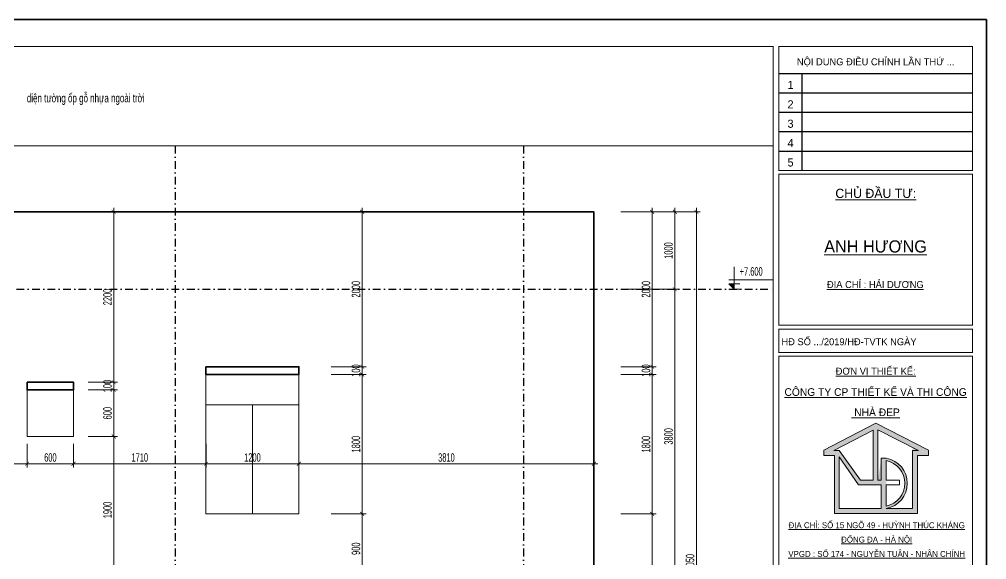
# Model space of a CAD drawing. Header units: inches. Extents: x 274208 to 641690, y -81912 to 129129.
# Drawn here: x 498627 to 511121, y 71444 to 78420 of the extents above; entities that cross this region are included whole.
import ezdxf
from ezdxf.enums import TextEntityAlignment as Align

# ---------------------------------------------------------------- set-up
doc = ezdxf.new("R2010")
doc.units = ezdxf.units.IN
doc.header["$MEASUREMENT"] = 0
doc.header["$PDMODE"] = 3
doc.linetypes.add('DASHDOT', pattern=[1, 0.5, -0.25, 0, -0.25])
for name, color, linetype, lineweight in [('01.Cut', 255, 'Continuous', 35), ('03.Manh', 251, 'Continuous', 13), ('05.Text', 253, 'Continuous', 18), ('08.Dim', 156, 'Continuous', 15), ('11.Khung bo', 32, 'Continuous', 50), ('12.Khung', 36, 'Continuous', 25), ('DIM', 252, 'Continuous', 20)]:
    doc.layers.add(name, color=color, linetype=linetype, lineweight=lineweight)
doc.layers.add('text', color=7, linetype='Continuous')
doc.layers.add('TRUC', color=250, linetype='DASHDOT')
doc.layers.add('Tpl_Bound', color=1, linetype='Continuous', plot=False)
doc.styles.add('AVANT', font='')
doc.styles.add('TT5_Text Dim', font='hoatbif.shx', dxfattribs={"width": 0.6})
doc.styles.add('VnAvantH', font='')
doc.styles.get('AVANT').set_extended_font_data('.VnAvant')
doc.styles.get('VnAvantH').set_extended_font_data('.VnAvantH')
doc.dimstyles.new('TT5_Dim 1-50', dxfattribs={"dimscale": 50, "dimtxt": 2.2, "dimasz": 1, "dimexe": 1, "dimexo": 0.5, "dimgap": 0.5, "dimtad": 1, "dimdec": 0, "dimzin": 0, "dimdsep": 46, "dimtxsty": 'TT5_Text Dim', "dimblk": 'ARCHTICK', "dimcen": 0, "dimdle": 1, "dimclrd": 256, "dimclre": 256, "dimclrt": 1, "dimadec": 0, "dimazin": 0, "dimtfac": 0.015, "dimtdec": 0, "dimtix": 1, "dimtmove": 2, "dimatfit": 3, "dimldrblk": 'DOT', "dimfxl": 1, "dimtolj": 1, "dimtzin": 0, "dimlwd": -1, "dimlwe": -1, "dimarcsym": 1})

# ---------------------------------------------------------------- blocks, each defined once
blk = doc.blocks.new('100')
at = {"layer": '05.Text'}
h = blk.add_hatch(color=3, dxfattribs=at)
h.paths.add_polyline_path([(1897375, -927367), (1897375, -927501), (1897646, -927501), (1897646, -928998), (1898856, -928998), (1899794, -928998), (1899794, -927501), (1900078, -927501), (1900078, -927366), (1898717, -926668)])
h.paths.add_polyline_path([(1898772, -928138), (1898858, -927562, -0.921492), (1898987, -928872), (1899668, -928872), (1899668, -927297), (1898772, -926837)], flags=16)
h.paths.add_polyline_path([(1898646, -926846), (1898646, -928138), (1898318, -928138), (1897771, -927375), (1897631, -927375)], flags=16)
h.paths.add_polyline_path([(1898982, -927636, -0.822042), (1898987, -928808), (1898987, -928139), (1898982, -928139)], flags=16)
h.paths.add_polyline_path([(1897771, -927537), (1898273, -928265), (1898856, -928265), (1898856, -928872), (1897771, -928872)], flags=16)
for p, q in [((1898717, -926668), (1897375, -927367)), ((1900078, -927366), (1898717, -926668)), ((1898646, -926846), (1897631, -927375)), ((1898646, -926846), (1898646, -928138)), ((1899821, -927376), (1898772, -926837)), ((1898772, -926837), (1898772, -928138)), ((1897375, -927367), (1897375, -927501)), ((1897375, -927501), (1897646, -927501)), ((1897631, -927375), (1897771, -927375)), ((1897646, -927501), (1897646, -928998)), ((1897771, -927375), (1897771, -927375)), ((1897771, -927375), (1898318, -928138)), ((1899668, -928872), (1899668, -927376)), ((1899668, -927376), (1899821, -927376)), ((1899794, -928998), (1899794, -927501)), ((1899794, -927501), (1900078, -927501)), ((1900078, -927501), (1900078, -927366)), ((1897771, -927537), (1897771, -928872)), ((1898273, -928265), (1897771, -927537)), ((1898856, -928138), (1898856, -927573)), ((1898856, -928138), (1898856, -927573)), ((1898856, -927573), (1898987, -927573)), ((1898982, -927636), (1898982, -928139)), ((1898856, -928265), (1898273, -928265)), ((1898318, -928138), (1898646, -928138)), ((1898772, -928138), (1898856, -928138)), ((1898856, -928872), (1898856, -928265)), ((1898982, -928139), (1899330, -928139)), ((1899330, -928265), (1898987, -928265)), ((1898987, -928265), (1898987, -928808)), ((1899330, -928139), (1899330, -928265)), ((1897646, -928998), (1898856, -928998)), ((1897771, -928872), (1898856, -928872)), ((1898856, -928998), (1899794, -928998)), ((1898987, -928872), (1899668, -928872))]:
    blk.add_line(p, q, dxfattribs=at)
for radius, start, end in [(598, 281.4298, 79.1164), (660, 280.3316, 79.6684)]:
    blk.add_arc((1898869, -928223), radius, start, end, dxfattribs=at)
at = {"layer": '11.Khung bo', "const_width": 26.7}
for points in [[(1860913, -945240), (1860913, -916940), (1896063, -916940), (1896063, -945240)], [(1896213, -920140), (1896213, -916940), (1901213, -916940), (1901213, -920140)], [(1896213, -924140), (1901213, -924140), (1901213, -920240), (1896213, -920240)], [(1896213, -924840), (1901213, -924840), (1901213, -924240), (1896213, -924240)], [(1896213, -930771), (1901213, -930771), (1901213, -924940), (1896213, -924940)]]:
    blk.add_lwpolyline(points, close=True, dxfattribs=at)
at = {"layer": '12.Khung'}
for p, q in [((1896213, -917640), (1901213, -917640)), ((1896813, -920140), (1896813, -917640)), ((1896213, -918140), (1901213, -918140)), ((1896213, -918640), (1901213, -918640)), ((1896213, -919140), (1901213, -919140)), ((1896213, -919640), (1901213, -919640))]:
    blk.add_line(p, q, dxfattribs=at)
at = {"layer": '12.Khung', "color": 1}
blk.add_lwpolyline([(1901579, -945940), (1901579, -916240), (1859580, -916240), (1859580, -945940)], close=True, dxfattribs=at)
at = {"layer": '05.Text', "style": 'VnAvantH'}
for s, p in [('Néi dung ®iÒu chØnh lÇn thø ...', (1898713, -917329)), ('H§ sè .../2019/H§-TVTK ngµy ', (1898057, -924540))]:
    blk.add_text(s, height=180, dxfattribs=at).set_placement(p, align=Align.MIDDLE)
at = {"layer": '05.Text'}
for s, height, style, p in [('1', 210, 'AVANT', (1896513, -918040)), ('2', 210, 'AVANT', (1896513, -918540)), ('3', 210, 'AVANT', (1896513, -919040)), ('4', 210, 'AVANT', (1896513, -919540)), ('5', 210, 'AVANT', (1896513, -920040)), ('%%uChñ ®Çu t\xad:', 237.6, 'VnAvantH', (1898716, -920853)), ('%%Uanh H¦¥NG', 313.63, 'VnAvantH', (1898709, -922261)), ('%%U®Þa chØ : H¶I D¦¥NG', 180, 'VnAvantH', (1898703, -923178)), ('%%U®¬n vÞ thiÕt kÕ:', 180, 'VnAvantH', (1898713, -925416)), ('%%Uc«ng ty cp thiÕt kÕ vµ thi c«ng', 198, 'VnAvantH', (1898711, -925964)), ('%%U nhµ ®Ñp', 198, 'VnAvantH', (1898711, -926487)), ('%%U®Þa chØ: sè 15 ngâ 49 - huúnh thóc kh¸ng', 152.46, 'VnAvantH', (1898739, -929380)), ('%%U®èng ®a - hµ néi', 152.46, 'VnAvantH', (1898739, -929751)), ('%%Uvpgd : sè 174 - nguyÔn tu©n - nh©n chÝnh', 152.46, 'VnAvantH', (1898739, -930122))]:
    blk.add_text(s, height=height, dxfattribs=dict(at, style=style)).set_placement(p, align=Align.CENTER)
blk = doc.blocks.new('_ARCHTICK')
at = {"color": 0, "linetype": 'ByBlock', "const_width": 0.15}
blk.add_lwpolyline([(-0.5, -0.5), (0.5, 0.5)], dxfattribs=at)
blk = doc.blocks.new('*D306')
at = {"layer": '08.Dim', "transparency": 16777216}
for p, q in [((506801, 75985), (506801, 73885)), ((506397, 75935), (506851, 75935)), ((506397, 73935), (506851, 73935))]:
    blk.add_line(p, q, dxfattribs=at)
at = {"layer": 'Defpoints', "color": 0, "transparency": 16777216}
for p in [(506372, 75935), (506372, 73935), (506801, 73935)]:
    blk.add_point(p, dxfattribs=at)
at = {"layer": '08.Dim', "transparency": 16777216, "xscale": 50, "yscale": 50, "zscale": 50}
for p, rotation in [((506801, 75935), 90), ((506801, 73935), 270)]:
    blk.add_blockref('_ARCHTICK', p, dxfattribs=dict(at, rotation=rotation))
at = {"layer": '08.Dim', "color": 1, "transparency": 16777216, "insert": (506721, 74935), "char_height": 110, "attachment_point": 5, "rotation": 90, "style": 'TT5_Text Dim'}
blk.add_mtext('\\A1;2000', dxfattribs=at)
blk = doc.blocks.new('_DOT')
at = {"color": 1, "linetype": 'ByBlock'}
blk.add_line((-0.5, 0), (-1, 0), dxfattribs=at)
at = {"color": 1, "linetype": 'ByBlock', "const_width": 0.5}
blk.add_lwpolyline([(-0.25, 0, 1), (0.25, 0, 1)], format="xyb", close=True, dxfattribs=at)
blk = doc.blocks.new('*D307')
at = {"layer": '08.Dim', "transparency": 16777216}
for p, q in [((506801, 73935), (506801, 73985)), ((506397, 73935), (506851, 73935)), ((506801, 73935), (506801, 73835)), ((506397, 73835), (506851, 73835)), ((506801, 73835), (506801, 73785))]:
    blk.add_line(p, q, dxfattribs=at)
at = {"layer": 'Defpoints', "color": 0, "transparency": 16777216}
for p in [(506372, 73935), (506372, 73835), (506801, 73835)]:
    blk.add_point(p, dxfattribs=at)
at = {"layer": '08.Dim', "transparency": 16777216, "xscale": 50, "yscale": 50, "zscale": 50}
for p, rotation in [((506801, 73935), 270), ((506801, 73835), 90)]:
    blk.add_blockref('_ARCHTICK', p, dxfattribs=dict(at, rotation=rotation))
at = {"layer": '08.Dim', "color": 1, "transparency": 16777216, "insert": (506721, 73885), "char_height": 110, "attachment_point": 5, "rotation": 90, "style": 'TT5_Text Dim'}
blk.add_mtext('\\A1;100', dxfattribs=at)
blk = doc.blocks.new('*D308')
at = {"layer": '08.Dim', "transparency": 16777216}
for p, q in [((506801, 73885), (506801, 71985)), ((506397, 73835), (506851, 73835)), ((506397, 72035), (506851, 72035))]:
    blk.add_line(p, q, dxfattribs=at)
at = {"layer": 'Defpoints', "color": 0, "transparency": 16777216}
for p in [(506372, 73835), (506372, 72035), (506801, 72035)]:
    blk.add_point(p, dxfattribs=at)
at = {"layer": '08.Dim', "transparency": 16777216, "xscale": 50, "yscale": 50, "zscale": 50}
for p, rotation in [((506801, 73835), 90), ((506801, 72035), 270)]:
    blk.add_blockref('_ARCHTICK', p, dxfattribs=dict(at, rotation=rotation))
at = {"layer": '08.Dim', "color": 1, "transparency": 16777216, "insert": (506721, 72935), "char_height": 110, "attachment_point": 5, "rotation": 90, "style": 'TT5_Text Dim'}
blk.add_mtext('\\A1;1800', dxfattribs=at)
blk = doc.blocks.new('*D309')
at = {"layer": '08.Dim', "transparency": 16777216}
for p, q in [((506397, 72035), (506851, 72035)), ((506801, 72085), (506801, 70085)), ((506397, 70135), (506851, 70135))]:
    blk.add_line(p, q, dxfattribs=at)
at = {"layer": 'Defpoints', "color": 0, "transparency": 16777216}
for p in [(506372, 72035), (506372, 70135), (506801, 70135)]:
    blk.add_point(p, dxfattribs=at)
at = {"layer": '08.Dim', "transparency": 16777216, "xscale": 50, "yscale": 50, "zscale": 50}
for p, rotation in [((506801, 72035), 90), ((506801, 70135), 270)]:
    blk.add_blockref('_ARCHTICK', p, dxfattribs=dict(at, rotation=rotation))
at = {"layer": '08.Dim', "color": 1, "transparency": 16777216, "insert": (506721, 71085), "char_height": 110, "attachment_point": 5, "rotation": 90, "style": 'TT5_Text Dim'}
blk.add_mtext('\\A1;1900', dxfattribs=at)
blk = doc.blocks.new('*D313')
at = {"layer": '08.Dim', "transparency": 16777216}
for p, q in [((507092, 75985), (507092, 74885)), ((506397, 75935), (507142, 75935)), ((506397, 74935), (507142, 74935))]:
    blk.add_line(p, q, dxfattribs=at)
at = {"layer": 'Defpoints', "color": 0, "transparency": 16777216}
for p in [(506372, 75935), (506372, 74935), (507092, 74935)]:
    blk.add_point(p, dxfattribs=at)
at = {"layer": '08.Dim', "transparency": 16777216, "xscale": 50, "yscale": 50, "zscale": 50}
for p, rotation in [((507092, 75935), 90), ((507092, 74935), 270)]:
    blk.add_blockref('_ARCHTICK', p, dxfattribs=dict(at, rotation=rotation))
at = {"layer": '08.Dim', "color": 1, "transparency": 16777216, "insert": (507012, 75435), "char_height": 110, "attachment_point": 5, "rotation": 90, "style": 'TT5_Text Dim'}
blk.add_mtext('\\A1;1000', dxfattribs=at)
blk = doc.blocks.new('*D314')
at = {"layer": '08.Dim', "transparency": 16777216}
for p, q in [((507092, 74985), (507092, 71085)), ((506397, 74935), (507142, 74935)), ((506397, 71135), (507142, 71135))]:
    blk.add_line(p, q, dxfattribs=at)
at = {"layer": 'Defpoints', "color": 0, "transparency": 16777216}
for p in [(506372, 74935), (506372, 71135), (507092, 71135)]:
    blk.add_point(p, dxfattribs=at)
at = {"layer": '08.Dim', "transparency": 16777216, "xscale": 50, "yscale": 50, "zscale": 50}
for p, rotation in [((507092, 74935), 90), ((507092, 71135), 270)]:
    blk.add_blockref('_ARCHTICK', p, dxfattribs=dict(at, rotation=rotation))
at = {"layer": '08.Dim', "color": 1, "transparency": 16777216, "insert": (507012, 73035), "char_height": 110, "attachment_point": 5, "rotation": 90, "style": 'TT5_Text Dim'}
blk.add_mtext('\\A1;3800', dxfattribs=at)
blk = doc.blocks.new('*D317')
at = {"layer": '08.Dim', "transparency": 16777216}
for p, q in [((507371, 75985), (507371, 66835)), ((506397, 75935), (507421, 75935)), ((506397, 66885), (507421, 66885))]:
    blk.add_line(p, q, dxfattribs=at)
at = {"layer": 'Defpoints', "color": 0, "transparency": 16777216}
for p in [(506372, 75935), (506372, 66885), (507371, 66885)]:
    blk.add_point(p, dxfattribs=at)
at = {"layer": '08.Dim', "transparency": 16777216, "xscale": 50, "yscale": 50, "zscale": 50}
for p, rotation in [((507371, 75935), 90), ((507371, 66885), 270)]:
    blk.add_blockref('_ARCHTICK', p, dxfattribs=dict(at, rotation=rotation))
at = {"layer": '08.Dim', "color": 1, "transparency": 16777216, "insert": (507291, 71410), "char_height": 110, "attachment_point": 5, "rotation": 90, "style": 'TT5_Text Dim'}
blk.add_mtext('\\A1;9050', dxfattribs=at)
blk = doc.blocks.new('A$C4E7C6F34')
at = {"layer": 'DIM'}
blk.add_hatch(color=256, dxfattribs=at).paths.add_polyline_path([(-38, 0), (-38, 138), (-178, 138)])
for p, q in [((-38, 576), (-38, 0)), ((964, 248), (-178, 248)), ((-178, 138), (101, 138)), ((-178, 138), (-38, 0)), ((-178, 0), (101, 0))]:
    blk.add_line(p, q, dxfattribs=at)
at = {"layer": 'text', "style": 'TT5_Text Dim', "flags": 8}
blk.add_attdef('%%P0.000', text='', height=220, dxfattribs=at).set_placement((102, 461), align=Align.MIDDLE_LEFT)
blk = doc.blocks.new('*D706')
at = {"layer": '08.Dim', "transparency": 16777216}
for p, q in [((496968, 72941), (496968, 72632)), ((498728, 72941), (498728, 72632)), ((496918, 72682), (498778, 72682))]:
    blk.add_line(p, q, dxfattribs=at)
at = {"layer": 'Defpoints', "color": 0, "transparency": 16777216}
for p in [(496968, 72966), (498728, 72966), (498728, 72682)]:
    blk.add_point(p, dxfattribs=at)
at = {"layer": '08.Dim', "transparency": 16777216, "xscale": 50, "yscale": 50, "zscale": 50, "rotation": 180}
blk.add_blockref('_ARCHTICK', (496968, 72682), dxfattribs=at)
at = {"layer": '08.Dim', "transparency": 16777216, "xscale": 50, "yscale": 50, "zscale": 50}
blk.add_blockref('_ARCHTICK', (498728, 72682), dxfattribs=at)
at = {"layer": '08.Dim', "color": 1, "transparency": 16777216, "insert": (497848, 72762), "char_height": 110, "attachment_point": 5, "style": 'TT5_Text Dim'}
blk.add_mtext('\\A1;1760', dxfattribs=at)
blk = doc.blocks.new('*D707')
at = {"layer": '08.Dim', "transparency": 16777216}
for p, q in [((498728, 72941), (498728, 72632)), ((499328, 72941), (499328, 72632)), ((498678, 72682), (499378, 72682))]:
    blk.add_line(p, q, dxfattribs=at)
at = {"layer": 'Defpoints', "color": 0, "transparency": 16777216}
for p in [(498728, 72966), (499328, 72966), (499328, 72682)]:
    blk.add_point(p, dxfattribs=at)
at = {"layer": '08.Dim', "transparency": 16777216, "xscale": 50, "yscale": 50, "zscale": 50, "rotation": 180}
blk.add_blockref('_ARCHTICK', (498728, 72682), dxfattribs=at)
at = {"layer": '08.Dim', "transparency": 16777216, "xscale": 50, "yscale": 50, "zscale": 50}
blk.add_blockref('_ARCHTICK', (499328, 72682), dxfattribs=at)
at = {"layer": '08.Dim', "color": 1, "transparency": 16777216, "insert": (499028, 72762), "char_height": 110, "attachment_point": 5, "style": 'TT5_Text Dim'}
blk.add_mtext('\\A1;600', dxfattribs=at)
blk = doc.blocks.new('*D708')
at = {"layer": '08.Dim', "transparency": 16777216}
for p, q in [((499328, 72941), (499328, 72632)), ((501038, 72941), (501038, 72632)), ((499278, 72682), (501088, 72682))]:
    blk.add_line(p, q, dxfattribs=at)
at = {"layer": 'Defpoints', "color": 0, "transparency": 16777216}
for p in [(499328, 72966), (501038, 72966), (501038, 72682)]:
    blk.add_point(p, dxfattribs=at)
at = {"layer": '08.Dim', "transparency": 16777216, "xscale": 50, "yscale": 50, "zscale": 50, "rotation": 180}
blk.add_blockref('_ARCHTICK', (499328, 72682), dxfattribs=at)
at = {"layer": '08.Dim', "transparency": 16777216, "xscale": 50, "yscale": 50, "zscale": 50}
blk.add_blockref('_ARCHTICK', (501038, 72682), dxfattribs=at)
at = {"layer": '08.Dim', "color": 1, "transparency": 16777216, "insert": (500183, 72762), "char_height": 110, "attachment_point": 5, "style": 'TT5_Text Dim'}
blk.add_mtext('\\A1;1710', dxfattribs=at)
blk = doc.blocks.new('*D709')
at = {"layer": '08.Dim', "transparency": 16777216}
for p, q in [((501038, 72941), (501038, 72632)), ((502238, 72941), (502238, 72632)), ((500988, 72682), (502288, 72682))]:
    blk.add_line(p, q, dxfattribs=at)
at = {"layer": 'Defpoints', "color": 0, "transparency": 16777216}
for p in [(501038, 72966), (502238, 72966), (502238, 72682)]:
    blk.add_point(p, dxfattribs=at)
at = {"layer": '08.Dim', "transparency": 16777216, "xscale": 50, "yscale": 50, "zscale": 50, "rotation": 180}
blk.add_blockref('_ARCHTICK', (501038, 72682), dxfattribs=at)
at = {"layer": '08.Dim', "transparency": 16777216, "xscale": 50, "yscale": 50, "zscale": 50}
blk.add_blockref('_ARCHTICK', (502238, 72682), dxfattribs=at)
at = {"layer": '08.Dim', "color": 1, "transparency": 16777216, "insert": (501638, 72762), "char_height": 110, "attachment_point": 5, "style": 'TT5_Text Dim'}
blk.add_mtext('\\A1;1200', dxfattribs=at)
blk = doc.blocks.new('*D710')
at = {"layer": '08.Dim', "transparency": 16777216}
for p, q in [((502238, 72941), (502238, 72632)), ((506048, 72941), (506048, 72632)), ((502188, 72682), (506098, 72682))]:
    blk.add_line(p, q, dxfattribs=at)
at = {"layer": 'Defpoints', "color": 0, "transparency": 16777216}
for p in [(502238, 72966), (506048, 72966), (506048, 72682)]:
    blk.add_point(p, dxfattribs=at)
at = {"layer": '08.Dim', "transparency": 16777216, "xscale": 50, "yscale": 50, "zscale": 50, "rotation": 180}
blk.add_blockref('_ARCHTICK', (502238, 72682), dxfattribs=at)
at = {"layer": '08.Dim', "transparency": 16777216, "xscale": 50, "yscale": 50, "zscale": 50}
blk.add_blockref('_ARCHTICK', (506048, 72682), dxfattribs=at)
at = {"layer": '08.Dim', "color": 1, "transparency": 16777216, "insert": (504143, 72762), "char_height": 110, "attachment_point": 5, "style": 'TT5_Text Dim'}
blk.add_mtext('\\A1;3810', dxfattribs=at)
blk = doc.blocks.new('*D718')
at = {"layer": '08.Dim', "transparency": 16777216}
for p, q in [((503055, 75985), (503055, 73885)), ((502654, 75935), (503105, 75935)), ((502654, 73935), (503105, 73935))]:
    blk.add_line(p, q, dxfattribs=at)
at = {"layer": 'Defpoints', "color": 0, "transparency": 16777216}
for p in [(502629, 75935), (502629, 73935), (503055, 73935)]:
    blk.add_point(p, dxfattribs=at)
at = {"layer": '08.Dim', "transparency": 16777216, "xscale": 50, "yscale": 50, "zscale": 50}
for p, rotation in [((503055, 75935), 90), ((503055, 73935), 270)]:
    blk.add_blockref('_ARCHTICK', p, dxfattribs=dict(at, rotation=rotation))
at = {"layer": '08.Dim', "color": 1, "transparency": 16777216, "insert": (502975, 74935), "char_height": 110, "attachment_point": 5, "rotation": 90, "style": 'TT5_Text Dim'}
blk.add_mtext('\\A1;2000', dxfattribs=at)
blk = doc.blocks.new('*D719')
at = {"layer": '08.Dim', "transparency": 16777216}
for p, q in [((503055, 73935), (503055, 73985)), ((502654, 73935), (503105, 73935)), ((503055, 73935), (503055, 73835)), ((502654, 73835), (503105, 73835)), ((503055, 73835), (503055, 73785))]:
    blk.add_line(p, q, dxfattribs=at)
at = {"layer": 'Defpoints', "color": 0, "transparency": 16777216}
for p in [(502629, 73935), (502629, 73835), (503055, 73835)]:
    blk.add_point(p, dxfattribs=at)
at = {"layer": '08.Dim', "transparency": 16777216, "xscale": 50, "yscale": 50, "zscale": 50}
for p, rotation in [((503055, 73935), 270), ((503055, 73835), 90)]:
    blk.add_blockref('_ARCHTICK', p, dxfattribs=dict(at, rotation=rotation))
at = {"layer": '08.Dim', "color": 1, "transparency": 16777216, "insert": (502975, 73885), "char_height": 110, "attachment_point": 5, "rotation": 90, "style": 'TT5_Text Dim'}
blk.add_mtext('\\A1;100', dxfattribs=at)
blk = doc.blocks.new('*D720')
at = {"layer": '08.Dim', "transparency": 16777216}
for p, q in [((503055, 73885), (503055, 71985)), ((502654, 73835), (503105, 73835)), ((502654, 72035), (503105, 72035))]:
    blk.add_line(p, q, dxfattribs=at)
at = {"layer": 'Defpoints', "color": 0, "transparency": 16777216}
for p in [(502629, 73835), (502629, 72035), (503055, 72035)]:
    blk.add_point(p, dxfattribs=at)
at = {"layer": '08.Dim', "transparency": 16777216, "xscale": 50, "yscale": 50, "zscale": 50}
for p, rotation in [((503055, 73835), 90), ((503055, 72035), 270)]:
    blk.add_blockref('_ARCHTICK', p, dxfattribs=dict(at, rotation=rotation))
at = {"layer": '08.Dim', "color": 1, "transparency": 16777216, "insert": (502975, 72935), "char_height": 110, "attachment_point": 5, "rotation": 90, "style": 'TT5_Text Dim'}
blk.add_mtext('\\A1;1800', dxfattribs=at)
blk = doc.blocks.new('*D721')
at = {"layer": '08.Dim', "transparency": 16777216}
for p, q in [((502654, 72035), (503105, 72035)), ((503055, 72085), (503055, 71085)), ((502654, 71135), (503105, 71135))]:
    blk.add_line(p, q, dxfattribs=at)
at = {"layer": 'Defpoints', "color": 0, "transparency": 16777216}
for p in [(502629, 72035), (502629, 71135), (503055, 71135)]:
    blk.add_point(p, dxfattribs=at)
at = {"layer": '08.Dim', "transparency": 16777216, "xscale": 50, "yscale": 50, "zscale": 50}
for p, rotation in [((503055, 72035), 90), ((503055, 71135), 270)]:
    blk.add_blockref('_ARCHTICK', p, dxfattribs=dict(at, rotation=rotation))
at = {"layer": '08.Dim', "color": 1, "transparency": 16777216, "insert": (502975, 71585), "char_height": 110, "attachment_point": 5, "rotation": 90, "style": 'TT5_Text Dim'}
blk.add_mtext('\\A1;900', dxfattribs=at)
blk = doc.blocks.new('*D725')
at = {"layer": '08.Dim', "transparency": 16777216}
for p, q in [((499846, 75985), (499846, 73685)), ((499518, 75935), (499896, 75935)), ((499518, 73735), (499896, 73735))]:
    blk.add_line(p, q, dxfattribs=at)
at = {"layer": 'Defpoints', "color": 0, "transparency": 16777216}
for p in [(499493, 75935), (499493, 73735), (499846, 73735)]:
    blk.add_point(p, dxfattribs=at)
at = {"layer": '08.Dim', "transparency": 16777216, "xscale": 50, "yscale": 50, "zscale": 50}
for p, rotation in [((499846, 75935), 90), ((499846, 73735), 270)]:
    blk.add_blockref('_ARCHTICK', p, dxfattribs=dict(at, rotation=rotation))
at = {"layer": '08.Dim', "color": 1, "transparency": 16777216, "insert": (499766, 74835), "char_height": 110, "attachment_point": 5, "rotation": 90, "style": 'TT5_Text Dim'}
blk.add_mtext('\\A1;2200', dxfattribs=at)
blk = doc.blocks.new('*D726')
at = {"layer": '08.Dim', "transparency": 16777216}
for p, q in [((499518, 73735), (499896, 73735)), ((499846, 73735), (499846, 73785)), ((499846, 73735), (499846, 73635)), ((499518, 73635), (499896, 73635)), ((499846, 73635), (499846, 73585))]:
    blk.add_line(p, q, dxfattribs=at)
at = {"layer": 'Defpoints', "color": 0, "transparency": 16777216}
for p in [(499493, 73735), (499493, 73635), (499846, 73635)]:
    blk.add_point(p, dxfattribs=at)
at = {"layer": '08.Dim', "transparency": 16777216, "xscale": 50, "yscale": 50, "zscale": 50}
for p, rotation in [((499846, 73735), 270), ((499846, 73635), 90)]:
    blk.add_blockref('_ARCHTICK', p, dxfattribs=dict(at, rotation=rotation))
at = {"layer": '08.Dim', "color": 1, "transparency": 16777216, "insert": (499766, 73685), "char_height": 110, "attachment_point": 5, "rotation": 90, "style": 'TT5_Text Dim'}
blk.add_mtext('\\A1;100', dxfattribs=at)
blk = doc.blocks.new('*D727')
at = {"layer": '08.Dim', "transparency": 16777216}
for p, q in [((499518, 73635), (499896, 73635)), ((499846, 73685), (499846, 72985)), ((499518, 73035), (499896, 73035))]:
    blk.add_line(p, q, dxfattribs=at)
at = {"layer": 'Defpoints', "color": 0, "transparency": 16777216}
for p in [(499493, 73635), (499493, 73035), (499846, 73035)]:
    blk.add_point(p, dxfattribs=at)
at = {"layer": '08.Dim', "transparency": 16777216, "xscale": 50, "yscale": 50, "zscale": 50}
for p, rotation in [((499846, 73635), 90), ((499846, 73035), 270)]:
    blk.add_blockref('_ARCHTICK', p, dxfattribs=dict(at, rotation=rotation))
at = {"layer": '08.Dim', "color": 1, "transparency": 16777216, "insert": (499766, 73335), "char_height": 110, "attachment_point": 5, "rotation": 90, "style": 'TT5_Text Dim'}
blk.add_mtext('\\A1;600', dxfattribs=at)
blk = doc.blocks.new('*D728')
at = {"layer": '08.Dim', "transparency": 16777216}
for p, q in [((499518, 73035), (499896, 73035)), ((499846, 73085), (499846, 71085)), ((499518, 71135), (499896, 71135))]:
    blk.add_line(p, q, dxfattribs=at)
at = {"layer": 'Defpoints', "color": 0, "transparency": 16777216}
for p in [(499493, 73035), (499493, 71135), (499846, 71135)]:
    blk.add_point(p, dxfattribs=at)
at = {"layer": '08.Dim', "transparency": 16777216, "xscale": 50, "yscale": 50, "zscale": 50}
for p, rotation in [((499846, 73035), 90), ((499846, 71135), 270)]:
    blk.add_blockref('_ARCHTICK', p, dxfattribs=dict(at, rotation=rotation))
at = {"layer": '08.Dim', "color": 1, "transparency": 16777216, "insert": (499766, 72085), "char_height": 110, "attachment_point": 5, "rotation": 90, "style": 'TT5_Text Dim'}
blk.add_mtext('\\A1;1900', dxfattribs=at)

msp = doc.modelspace()

# ---------------------------------------------------------------- linework, layer by layer
at = {"layer": '01.Cut'}
for points in [[(493747.6, 75934.6), (506047.6, 75934.6), (506047.6, 66884.6), (493747.6, 66884.6)], [(501037.6, 73934.6), (502237.6, 73934.6), (502237.6, 73834.6), (501037.6, 73834.6)], [(498727.6, 73734.6), (499327.6, 73734.6), (499327.6, 73634.6), (498727.6, 73634.6)]]:
    msp.add_lwpolyline(points, close=True, dxfattribs=at)
at = {"layer": '03.Manh'}
for points in [[(490787.4, 76788.5), (508362.3, 76788.5)], [(501037.6, 73444.6), (502237.6, 73444.6)], [(501637.6, 73444.6), (501637.6, 72034.6)]]:
    msp.add_lwpolyline(points, dxfattribs=at)
for points in [[(501037.6, 73834.6), (502237.6, 73834.6), (502237.6, 72034.6), (501037.6, 72034.6)], [(498727.6, 73634.6), (499327.6, 73634.6), (499327.6, 73034.6), (498727.6, 73034.6)]]:
    msp.add_lwpolyline(points, close=True, dxfattribs=at)
at = {"layer": 'Tpl_Bound', "color": 1}
msp.add_lwpolyline([(490120.8, 63570.3), (490120.8, 78420.2), (511120.6, 78420.2), (511120.6, 63570.3)], close=True, dxfattribs=at)
at = {"layer": 'TRUC', "ltscale": 200}
for p, q in [((500637.6, 76788.5), (500637.6, 65567.9)), ((505137.6, 76788.5), (505137.6, 65567.9))]:
    msp.add_line(p, q, dxfattribs=at)
msp.add_lwpolyline([(490787.4, 74934.6), (508362.3, 74934.6)], dxfattribs=at)

# ---------------------------------------------------------------- block references
at = {"layer": '05.Text', "xscale": 0.5, "yscale": 0.5, "zscale": 0.5}
msp.add_blockref('100', (-439669.1, 536540.2), dxfattribs=at)
at = {"layer": '08.Dim'}
ref = msp.add_blockref('A$C4E7C6F34', (507880.2, 74934.6), dxfattribs=dict(at, xscale=0.5, yscale=0.5, zscale=0.5))
ref.add_attrib('%%P0.000', '+7.600', dxfattribs={"layer": 'text', "height": 110, "style": 'TT5_Text Dim', "width": 0.6, "flags": 8}).set_placement((507931.4, 75165.2), align=Align.MIDDLE_LEFT)

# ---------------------------------------------------------------- texts
at = {"layer": '05.Text', "style": 'TT5_Text Dim', "width": 0.7}
msp.add_text('diÖn t\xadêng èp gç nhùa ngoµi trêi', height=110, dxfattribs=at).set_placement((498724.2, 77348.5))

# ---------------------------------------------------------------- dimensions: what is measured, and where the dimension line sits
at = {"layer": '08.Dim'}
for base, p1, p2, picture, middle in [((499846.2, 73734.6), (499492.8, 75934.6), (499492.8, 73734.6), '*D725', (499766.2, 74834.6)), ((503054.6, 73934.6), (502629.2, 75934.6), (502629.2, 73934.6), '*D718', (502974.6, 74934.6)), ((506801.1, 73934.6), (506372.2, 75934.6), (506372.2, 73934.6), '*D306', (506721.1, 74934.6)), ((507091.5, 74934.6), (506372.2, 75934.6), (506372.2, 74934.6), '*D313', (507011.5, 75434.6)), ((507371.4, 66884.6), (506372.2, 75934.6), (506372.2, 66884.6), '*D317', (507291.4, 71409.6)), ((507091.5, 71134.6), (506372.2, 74934.6), (506372.3, 71134.6), '*D314', (507011.5, 73034.6)), ((503054.6, 73834.6), (502629.2, 73934.6), (502629.2, 73834.6), '*D719', (502974.6, 73884.6)), ((506801.1, 73834.6), (506372.2, 73934.6), (506372.2, 73834.6), '*D307', (506721.1, 73884.6)), ((503054.6, 72034.6), (502629.2, 73834.6), (502629.2, 72034.6), '*D720', (502974.6, 72934.6)), ((506801.1, 72034.6), (506372.2, 73834.6), (506372.2, 72034.6), '*D308', (506721.1, 72934.6)), ((499846.2, 73634.6), (499492.8, 73734.6), (499492.8, 73634.6), '*D726', (499766.2, 73684.6)), ((499846.2, 73034.6), (499492.8, 73634.6), (499492.8, 73034.6), '*D727', (499766.2, 73334.6)), ((499846.2, 71134.6), (499492.8, 73034.6), (499492.8, 71134.6), '*D728', (499766.2, 72084.6)), ((503054.6, 71134.6), (502629.2, 72034.6), (502629.2, 71134.6), '*D721', (502974.6, 71584.6)), ((506801.1, 70134.6), (506372.2, 72034.6), (506372.2, 70134.6), '*D309', (506721.1, 71084.6))]:
    dim = msp.add_linear_dim(base=base, p1=p1, p2=p2, angle=90, dimstyle='TT5_Dim 1-50', dxfattribs=at)
    dim.commit()
    dim.dimension.update_dxf_attribs({"geometry": picture, "text_midpoint": middle})
for base, p1, p2, picture, middle in [((498727.6, 72681.9), (496967.6, 72965.5), (498727.6, 72965.5), '*D706', (497847.6, 72761.9)), ((499327.6, 72681.9), (498727.6, 72965.5), (499327.6, 72965.5), '*D707', (499027.6, 72761.9)), ((501037.6, 72681.9), (499327.6, 72965.5), (501037.6, 72965.5), '*D708', (500182.6, 72761.9)), ((502237.6, 72681.9), (501037.6, 72965.5), (502237.6, 72965.5), '*D709', (501637.6, 72761.9)), ((506047.6, 72681.9), (502237.6, 72965.5), (506047.6, 72965.5), '*D710', (504142.6, 72761.9))]:
    dim = msp.add_linear_dim(base=base, p1=p1, p2=p2, dimstyle='TT5_Dim 1-50', dxfattribs=at)
    dim.commit()
    dim.dimension.update_dxf_attribs({"geometry": picture, "text_midpoint": middle})

doc.saveas('drawing.dxf')
